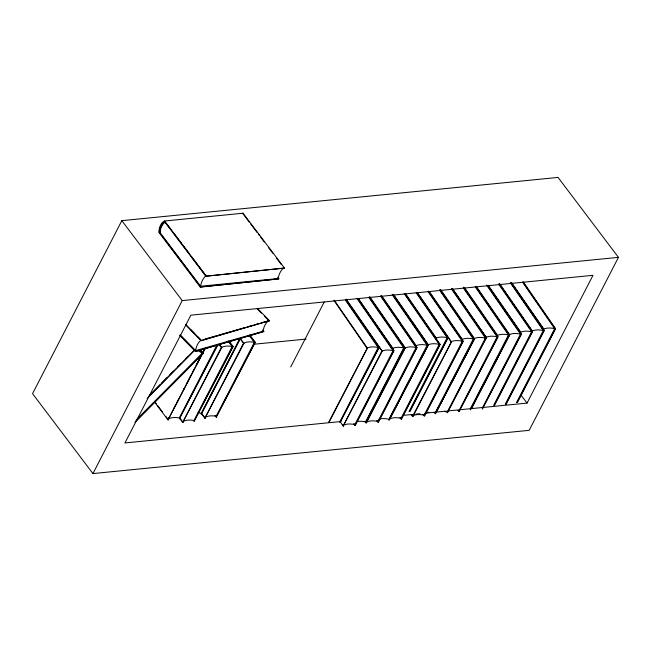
<?xml version="1.0" encoding="UTF-8"?>
<svg xmlns="http://www.w3.org/2000/svg" width="651" height="651" viewBox="0 0 651 651"><rect width="100%" height="100%" fill="white"/><g stroke="black" fill="none" stroke-linecap="round" stroke-linejoin="round"><path stroke-width="0.98" d="M121.827 220.665L32.55 393.643L92.938 473.578L529.173 430.335L618.45 257.357L558.062 177.422L121.827 220.665L182.223 300.599L618.45 257.357M92.938 473.578L182.223 300.599M200.451 286.652L159.381 232.293A13.744 8.65 84.3 0 1 164.768 221.853L205.838 276.219L284.471 268.066L243.043 213.219L164.605 220.998A14.127 8.894 84.3 0 0 158.811 232.22L200.248 287.058L278.888 278.88L277.684 277.277M205.838 276.219L284.471 268.066M179.806 335.542L195.446 351.483L263.858 331.497L262.451 330.057M185.543 324.841L201.037 340.644L269.441 320.674L257.365 308.362M169.317 417.218L168.381 419.024A19.18 10.701 27.3 0 1 179.326 417.934L217.043 344.859M173.508 409.097L175.835 404.588M176.763 402.782L179.09 398.274M183.281 390.152L184.217 388.346M186.544 383.838L190.735 375.717M193.062 371.208L193.99 369.402M196.325 364.894L200.516 356.772M201.444 354.966L203.771 350.458M154.612 402.147L168.015 419.895L204.764 348.7M168.015 419.895L205.651 347.756M217.524 344.867L179.383 418.764L217.922 344.827M179.66 418.406L182.703 422.442L221.259 347.593A19.18 10.701 27.3 0 1 232.204 346.503L228.566 341.694M182.703 422.442L221.739 347.601L219.289 344.355M232.204 346.503L194.014 420.489A19.18 10.701 27.3 0 0 183.077 421.571M233.082 346.47L194.071 421.311L233.082 346.47L228.81 340.831M201.216 413.393L204.87 418.235L243.425 343.378A19.18 10.701 27.3 0 1 254.37 342.296L249.52 335.875M204.87 418.235L243.905 343.386L240.227 338.52M278.888 278.88L200.248 287.058M254.37 342.296L216.181 416.274A19.18 10.701 27.3 0 0 205.236 417.364M215.025 415.501L216.238 417.104L255.241 342.263L249.764 335.005M216.238 417.104L255.241 342.263M263.858 331.497L195.446 351.483M201.037 340.644L269.441 320.674M290.704 366.961L324.19 302.072M328.706 422.1L367.351 348.13L329.211 422.035M340.017 421.514L378.198 347.536L345.478 300.184M379.061 347.52L340.042 422.344L379.061 347.52L346.186 299.94M340.27 421.889L343.15 426.063L381.763 351.255A19.18 10.701 27.3 0 1 393.049 350.637L354.86 424.623A19.18 10.701 27.3 0 0 343.557 425.209M343.15 426.063L382.202 351.239L346.177 299.102M354.893 425.453L393.912 350.629L355.308 425.428L353.753 423.793M368.735 297.263L403.75 347.935L365.561 421.921A19.18 10.701 27.3 0 0 356.561 421.677M404.206 347.943L365.593 422.751L404.613 347.927L369.329 297.474M365.065 421.254L366.22 422.922L404.832 348.122A19.18 10.701 27.3 0 1 416.111 347.504L377.93 421.482A19.18 10.701 27.3 0 0 366.627 422.068M369.817 296.791L405.264 348.098L366.22 422.922M377.962 422.312L416.982 347.488L378.377 422.287L376.815 420.652M392.122 294.553L427.137 345.233L388.948 419.211A19.18 10.701 27.3 0 0 379.134 419.195M428 345.217L388.981 420.041L428 345.217L392.822 294.301M393.513 294.472L428.391 344.949L389.339 419.773L427.935 344.94A19.18 10.701 27.3 0 1 439.238 344.355L401.049 418.333A19.18 10.701 27.3 0 0 389.746 418.927M401.081 419.171L440.1 344.346L401.496 419.146L399.942 417.511M409.007 411.652L447.188 337.674L416.192 292.812M409.503 411.587L448.059 337.666L409.91 411.562M412.409 416.64L451.452 341.816L412.848 416.616L411.253 414.972M427.862 291.371L462.3 341.222L424.118 415.2A19.18 10.701 27.3 0 0 412.815 415.786M424.151 416.03L463.17 341.205L424.566 416.005L423.004 414.37M439.458 289.931L473.326 338.951L435.137 412.929A19.18 10.701 27.3 0 0 434.038 412.701M474.188 338.935L435.169 413.759L474.188 338.935L440.166 289.687M437.798 409.031L438.733 407.225M441.061 402.717L445.251 394.596M447.579 390.087L448.506 388.281M450.834 383.773L453.169 379.256M454.097 377.45L456.424 372.942M460.615 364.82L462.942 360.312M463.878 358.506L466.206 353.998M470.396 345.876L471.324 344.07M472.26 342.271L474.123 338.658A19.18 10.701 27.3 0 1 485.426 338.072L447.237 412.05A19.18 10.701 27.3 0 0 445.056 411.644M474.579 338.666L435.527 413.491L474.579 338.666L440.841 289.85M484.442 340.139L485.841 337.438A19.18 10.701 27.3 0 1 497.128 336.819L458.939 410.797A19.18 10.701 27.3 0 0 457.84 410.569M452.543 288.588L486.281 337.413L447.27 412.88L486.289 338.056L452.266 288.808M497.991 336.803L458.971 411.627L497.991 336.803L463.756 287.14M470.307 408.918L508.488 334.931L475.197 286.749M509.359 334.923L470.339 409.748L509.359 334.923L475.905 286.505M471.08 408.633L509.668 334.704L471.519 408.608M482.326 408.087L520.507 334.109L486.647 285.097M521.378 334.101L482.358 408.918L521.378 334.101L487.925 285.683M493.897 404.865L531.615 331.79L498.894 284.438M493.93 405.695L532.469 331.131L499.878 283.966M494.337 405.679L532.477 331.774L499.293 283.763M505.591 403.612L543.316 330.537L510.596 283.177M505.624 404.442L544.179 330.521L506.039 404.426M516.495 402.627L554.676 328.649L522.533 282.127M516.992 402.562L555.547 328.641L517.407 402.538M448.238 410.903L527.041 403.091L592.988 275.316L190.881 315.174L124.935 442.949L341.148 421.514M149.372 395.499L160.008 384.733M161.432 383.293L167.104 377.556M169.935 374.683L173.483 371.094M177.739 366.782L180.579 363.909M185.543 358.888L187.667 356.732M148.973 396.142L194.397 350.157M147.134 398.436L194.682 350.303M136.197 420.009L202.152 353.241L199.727 350.035M136.075 420.806L203.055 353.403L134.92 422.377M204.935 339.057L216.661 335.688M218.614 335.127L230.348 331.758M232.301 331.196L244.035 327.827M247.95 326.704L252.832 325.297M254.793 324.735L257.723 323.897M261.637 322.774L268.481 320.805A19.18 13.704 74 0 0 263.094 331.245L195.634 350.612L180.099 334.777M164.768 221.853L171.392 230.072M159.381 232.293L159.772 232.252A13.744 8.65 84.3 0 1 165.159 221.812M159.772 232.252L200.557 286.237L278.132 278.547A19.18 12.068 84.3 0 1 283.519 268.106M243.905 343.386L239.788 338.569M253.475 344.289L306.011 339.081M221.739 347.601L218.874 344.412M402.774 415.403L412.88 414.402M415.908 414.101L419.952 413.702M425.005 413.206L446.22 411.098M511.092 282.526L543.829 329.243L511.816 282.908M532.03 331.156L532.469 331.131M488.03 285.659L520.767 332.384L488.177 285.219M532.477 331.774L498.91 283.803M435.901 338.292L436.341 338.268L405.467 293.585M486.281 337.413L452.388 289.02M486.289 338.056L451.574 288.434M428.391 344.949L393.342 294.887M405.264 348.098L369.434 297.002M382.202 351.239L345.998 299.501M447.229 412.238L447.668 412.213M257.259 308.834L261.49 313.147M264.314 316.028L269.245 321.057M185.6 324.328L201.232 340.261M190.426 329.382L194.665 333.703M197.489 336.583L201.021 340.18A19.18 13.704 74 0 0 195.634 350.612M180.156 335.281L195.65 351.084M520.946 395.019L527.041 403.091M243.173 214.033L249.219 222.04M250.423 223.635L257.072 232.44M258.284 234.043L259.497 235.638M260.701 237.241L264.33 242.042M268.562 247.64L272.793 253.239M276.415 258.04L281.256 264.444M164.605 220.998L206.033 275.837M173.817 233.278L181.702 243.71M182.915 245.313L189.579 254.134M191.394 256.543L197.456 264.566M199.279 266.975L205.944 275.796A19.18 12.068 84.3 0 0 200.557 286.237M249.943 335.81L254.85 342.304M229.006 341.645L232.684 346.511M218.834 344.379L220.046 345.99M200.614 350.173L203.055 353.403M200.329 350.026L202.786 353.265M215.416 415.452L216.637 417.063M201.672 413.393L205.293 418.186M180.107 418.398L183.126 422.401M155.141 402.253L156.346 403.848M157.558 405.451L162.392 411.847M166.021 416.648L168.438 419.854M523.249 281.891L555.547 328.641M523.119 282.322L555.14 328.657M511.304 282.941L544.179 330.521M510.612 282.55L543.772 330.545M487.233 285.301L520.971 334.118M476.499 286.709L509.668 334.704M475.783 286.945L508.952 334.94M464.48 287.539L497.641 335.525L497.209 335.55A19.18 10.701 27.3 0 1 508.488 334.931M463.846 288.002L497.584 336.827M463.26 287.799L497.128 336.819M451.558 289.06L485.426 338.072M440.043 290.134L473.782 338.959M429.318 291.55L462.479 339.545L462.039 339.562A19.18 10.701 27.3 0 1 473.326 338.951M428.561 291.119L463.17 341.205M428.456 291.575L462.763 341.23M417.722 292.991L451.452 341.816M451.021 341.832L416.99 292.584L448.059 337.666M416.77 292.999L447.644 337.682M405.337 294.049L440.1 344.346M404.816 293.886L439.694 344.363M404.222 293.682L439.238 344.355M392.716 294.765L427.593 345.242M381.982 296.181L416.29 345.827L415.851 345.852A19.18 10.701 27.3 0 1 427.137 345.233M381.226 295.733L416.982 347.488M381.12 296.205L416.575 347.512M380.526 295.993L416.111 347.504M358.595 298.882L392.903 348.537L357.855 298.475M358.156 298.874L393.912 350.629M357.48 298.516L393.505 350.645M356.886 298.304L393.049 350.637M345.494 299.55L378.654 347.544M334.191 300.135L367.351 348.13M334.036 300.575L366.912 348.155M411.701 414.956L412.848 416.616M400.341 417.478L401.496 419.146M377.222 420.619L378.377 422.287M354.152 423.76L355.308 425.428M342.45 424.379L343.59 426.039M159.943 232.48A15.16 9.537 84.3 0 1 165.33 222.048M242.262 213.634A14.127 8.894 84.3 0 1 243.043 213.219M392.447 348.529A19.18 10.701 27.3 0 1 403.75 347.935M366.895 348.122A19.18 10.701 27.3 0 1 378.198 347.536M435.885 338.26A19.18 10.701 27.3 0 1 447.188 337.674M450.997 341.808A19.18 10.701 27.3 0 1 462.3 341.222M427.91 412.384A19.18 10.701 27.3 0 1 428.854 412.311M520.312 332.376A19.18 10.701 27.3 0 1 531.615 331.79M532.005 331.123A19.18 10.701 27.3 0 1 543.316 330.537M509.204 334.695A19.18 10.701 27.3 0 1 520.507 334.109M543.373 329.235A19.18 10.701 27.3 0 1 554.676 328.649M197.766 350.49A19.18 4.191 44.6 0 1 202.152 353.241M237.241 338.992A19.18 10.701 27.3 0 1 239.389 339.317L201.208 413.295A19.18 10.701 27.3 0 0 198.01 412.88M239.869 339.326L201.265 414.126L239.869 339.326"/></g></svg>
